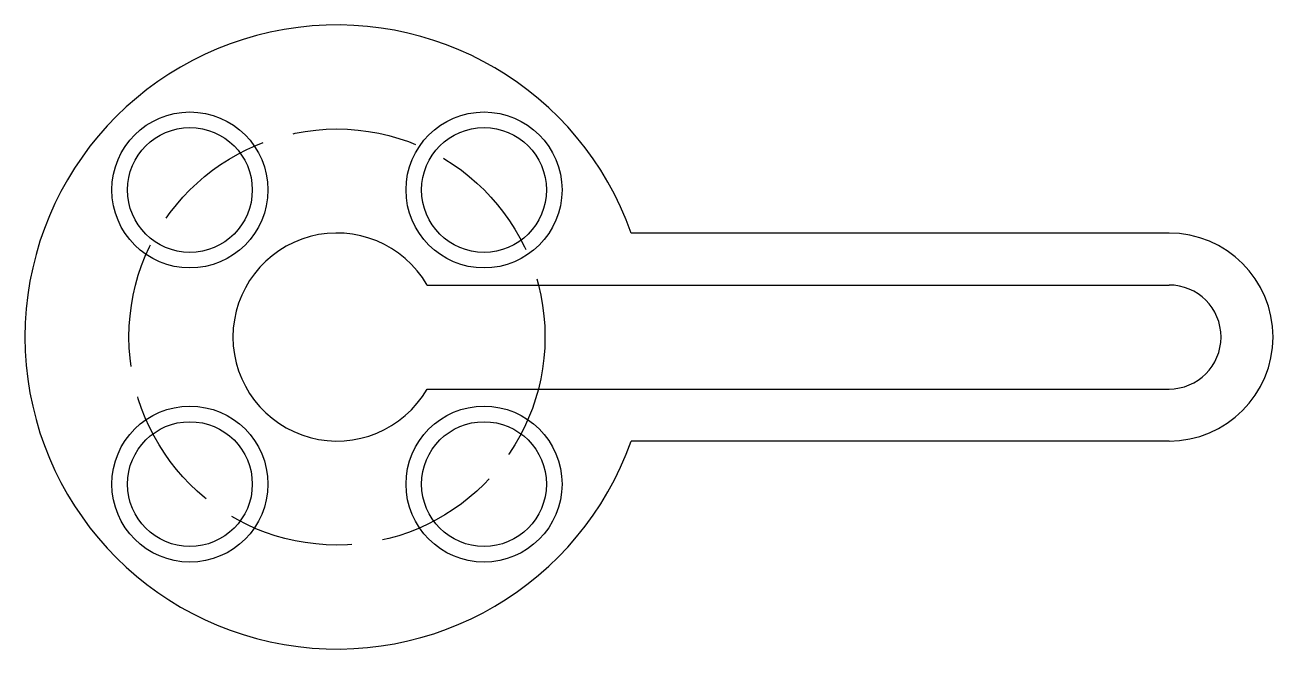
# Model space of a CAD drawing. Header units: millimetres. Extents: x -139 to -19, y 18 to 78.
import ezdxf

# ---------------------------------------------------------------- set-up
doc = ezdxf.new("R2010")
doc.units = ezdxf.units.MM
doc.linetypes.add('ACAD_ISO02W100', pattern=[15, 12, -3])
doc.layers.get('Defpoints').update_dxf_attribs({"linetype": 'ACAD_ISO02W100'})

# ---------------------------------------------------------------- blocks, each defined once
blk = doc.blocks.new('*U9')
for radius in [7.5, 6]:
    blk.add_circle((0, 0), radius)
blk = doc.blocks.new('*U10')
at = {"color": 0, "linetype": 'ByBlock', "lineweight": -2, "transparency": 16777216}
for p, rotation in [((-14.14, 528.97), 90.00000000000001), ((-14.14, 500.69), 180), ((14.14, 500.69), 270)]:
    blk.add_blockref('*U9', p, dxfattribs=dict(at, rotation=rotation))
blk.add_blockref('*U9', (14.14, 528.97), dxfattribs=at)

msp = doc.modelspace()

# ---------------------------------------------------------------- linework, layer by layer
for p, q in [((-29.06, 58.03), (-80.77, 58.03)), ((-100.4, 53.03), (-29.06, 53.03)), ((-100.4, 43.03), (-29.06, 43.03)), ((-29.06, 38.03), (-80.77, 38.03))]:
    msp.add_line(p, q)
for centre, radius, start, end in [((-109.06, 48.03), 30, 19.4712, 340.5288), ((-109.06, 48.03), 10, 30, 330), ((-29.06, 48.03), 10, 270, 90), ((-29.06, 48.03), 5, 270, 90)]:
    msp.add_arc(centre, radius, start, end)
at = {"layer": 'Defpoints'}
msp.add_circle((-109.06, 48.03), 20, dxfattribs=at)

# ---------------------------------------------------------------- block references
msp.add_blockref('*U10', (-109.06, -466.8))

doc.saveas('drawing.dxf')
